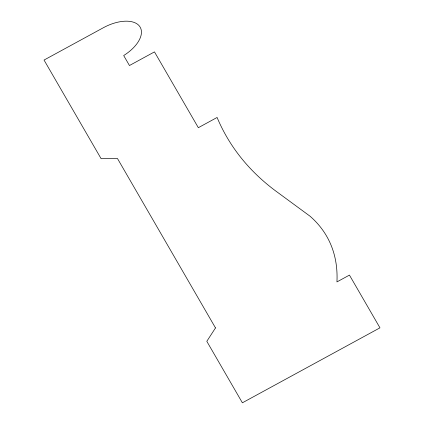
<?xml version="1.0" encoding="UTF-8"?>
<svg xmlns="http://www.w3.org/2000/svg" width="424" height="424" viewBox="0 0 424 424"><rect width="100%" height="100%" fill="white"/><g stroke="black" fill="none" stroke-linecap="round" stroke-linejoin="round"><path stroke-width="0.64" d="M215.498 327.916L206.806 341.32L242.385 402.8L379.962 327.832L349.445 275.102L336.937 281.918A261.958 139.978 -28 0 0 310.008 216.182L278.038 192.687A586.641 313.474 -28 0 1 217.099 117.469L198.337 127.693L154.474 51.892L129.458 65.524L123.686 55.544A32.049 17.124 -28 0 0 139.65 26.378A32.049 17.124 -28 0 0 103.445 27.682L44.038 60.054L101.129 158.709L117.453 158.486L215.498 327.916"/></g></svg>
